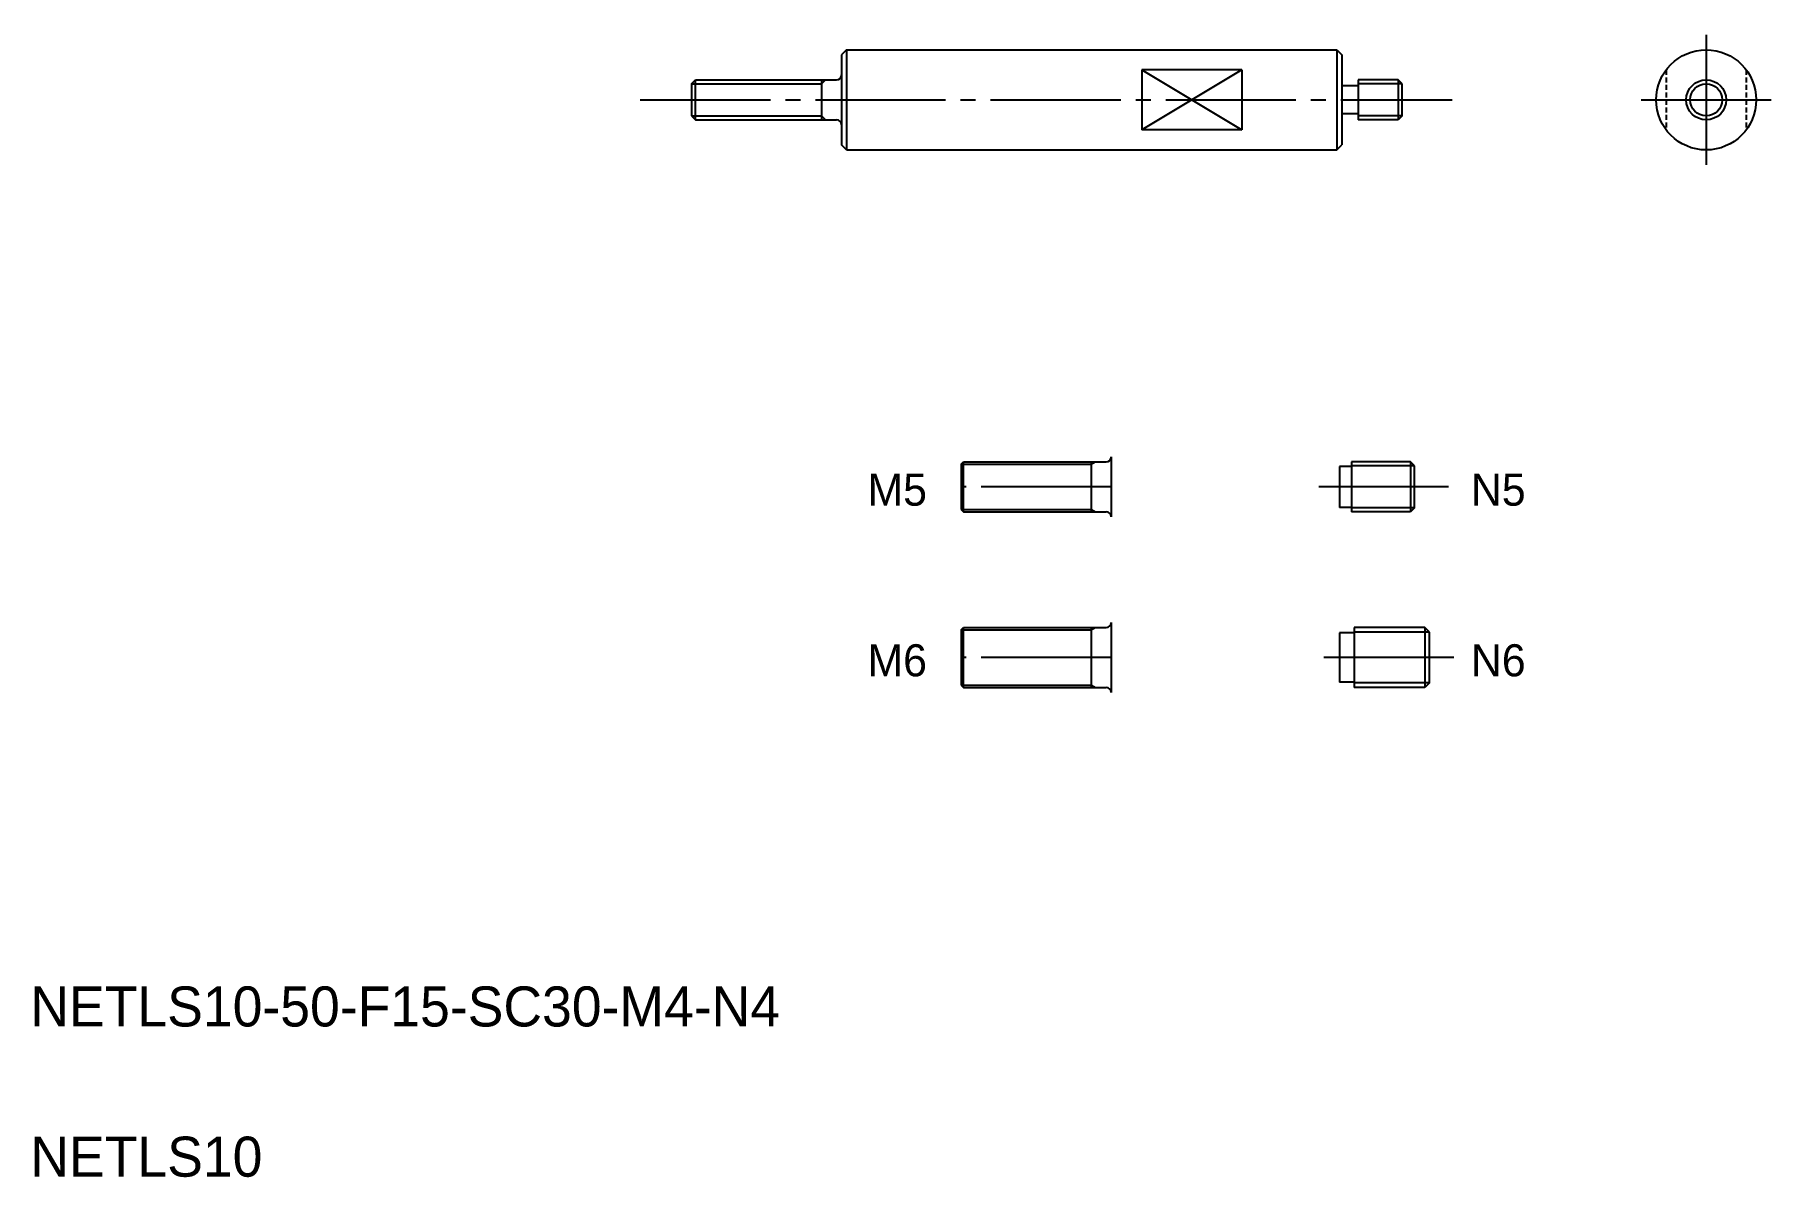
# Model space of a CAD drawing. Extents: x 10 to 184, y 10 to 124.
import ezdxf
from ezdxf.enums import TextEntityAlignment as Align

# ---------------------------------------------------------------- set-up
doc = ezdxf.new("R2010")
doc.units = 0
doc.linetypes.add('CENTER', pattern=[17.5, 13, -1.5, 1.5, -1.5])
doc.linetypes.add('DASHED', pattern=[0.75, 0.5, -0.25])
doc.layers.get('0').update_dxf_attribs({"linetype": 'CONTINUOUS'})
doc.layers.add('CENTER', color=1, linetype='CENTER')

msp = doc.modelspace()

# ---------------------------------------------------------------- linework, layer by layer
at = {"linetype": 'CONTINUOUS'}
for p, q in [((91.56, 122.54), (91.06, 122.04)), ((91.06, 122.04), (91.06, 113.04)), ((91.56, 122.54), (140.56, 122.54)), ((91.56, 122.54), (91.56, 112.54)), ((140.56, 122.54), (141.06, 122.04)), ((140.56, 122.54), (140.56, 112.54)), ((141.06, 122.04), (141.06, 113.04)), ((121.06, 120.54), (121.06, 114.54)), ((131.06, 120.54), (131.06, 114.54)), ((76.06, 119.14), (76.46, 119.54)), ((76.06, 119.14), (76.06, 115.94)), ((76.46, 119.54), (90.56, 119.54)), ((76.46, 115.54), (76.46, 119.54)), ((89.06, 119.54), (89.06, 115.54)), ((142.66, 118.94), (141.06, 118.94)), ((146.66, 119.54), (142.66, 119.54)), ((142.66, 119.54), (142.66, 115.54)), ((146.66, 119.54), (146.66, 115.54)), ((147.06, 119.14), (146.66, 119.54)), ((147.06, 115.94), (147.06, 119.14)), ((76.06, 115.94), (76.46, 115.54)), ((76.46, 115.54), (90.56, 115.54)), ((142.66, 116.14), (141.06, 116.14)), ((146.66, 115.54), (142.66, 115.54)), ((147.06, 115.94), (146.66, 115.54)), ((91.56, 112.54), (91.06, 113.04)), ((140.56, 112.54), (141.06, 113.04)), ((91.56, 112.54), (140.56, 112.54)), ((118, 81.89), (118, 75.89)), ((103, 81.15), (103.24, 81.39)), ((103, 81.15), (103, 76.63)), ((103.24, 76.39), (103.24, 81.39)), ((103.24, 81.39), (117.5, 81.39)), ((116, 81.39), (116, 76.39)), ((142.02, 80.94), (140.82, 80.94)), ((140.82, 80.94), (140.82, 76.84)), ((147.92, 81.39), (142.02, 81.39)), ((142.02, 81.39), (142.02, 76.39)), ((147.92, 81.39), (147.92, 76.39)), ((148.32, 80.99), (147.92, 81.39)), ((148.32, 76.79), (148.32, 80.99)), ((103, 76.63), (103.24, 76.39)), ((103.24, 76.39), (117.5, 76.39)), ((142.02, 76.84), (140.82, 76.84)), ((147.92, 76.39), (142.02, 76.39)), ((148.32, 76.79), (147.92, 76.39)), ((103, 64.61), (103.24, 64.85)), ((103, 64.61), (103, 59.09)), ((103.24, 64.85), (117.5, 64.85)), ((103.24, 58.85), (103.24, 64.85)), ((116, 64.85), (116, 58.85)), ((118, 65.35), (118, 58.35)), ((140.82, 64.31), (140.82, 59.39)), ((142.26, 64.31), (140.82, 64.31)), ((142.26, 64.85), (142.26, 58.85)), ((149.34, 64.85), (142.26, 64.85)), ((149.82, 64.37), (149.34, 64.85)), ((149.34, 64.85), (149.34, 58.85)), ((149.82, 59.33), (149.82, 64.37)), ((103, 59.09), (103.24, 58.85)), ((142.26, 59.39), (140.82, 59.39)), ((149.82, 59.33), (149.34, 58.85)), ((103.24, 58.85), (117.5, 58.85)), ((149.34, 58.85), (142.26, 58.85))]:
    msp.add_line(p, q, dxfattribs=at)
at = {"color": 7, "linetype": 'CONTINUOUS'}
for p, q in [((131.06, 120.54), (121.06, 120.54)), ((131.06, 114.54), (121.06, 114.54))]:
    msp.add_line(p, q, dxfattribs=at)
at = {"color": 3, "linetype": 'CONTINUOUS'}
for p, q in [((121.06, 120.54), (131.06, 114.54)), ((131.06, 120.54), (121.06, 114.54)), ((76.06, 119.14), (89.06, 119.14)), ((89.06, 119.14), (89.46, 119.54)), ((147.06, 119.14), (142.66, 119.14)), ((76.06, 115.94), (89.06, 115.94)), ((89.06, 115.94), (89.46, 115.54)), ((147.06, 115.94), (142.66, 115.94)), ((103, 81.15), (116, 81.15)), ((116, 81.15), (116.41, 81.39)), ((148.32, 80.99), (142.02, 80.99)), ((103, 76.63), (116, 76.63)), ((116, 76.63), (116.41, 76.39)), ((148.32, 76.79), (142.02, 76.79)), ((103, 64.61), (116, 64.61)), ((116, 64.61), (116.41, 64.85)), ((149.82, 64.37), (142.26, 64.37)), ((103, 59.09), (116, 59.09)), ((116, 59.09), (116.41, 58.85)), ((149.82, 59.33), (142.26, 59.33))]:
    msp.add_line(p, q, dxfattribs=at)
at = {"color": 3, "linetype": 'DASHED'}
for p, q in [((173.45, 120.54), (173.45, 114.54)), ((181.45, 120.54), (181.45, 114.54))]:
    msp.add_line(p, q, dxfattribs=at)
for p, q in [((103.24, 78.89), (103.24, 78.89)), ((103.24, 78.14), (103.24, 78.14)), ((103.24, 61.85), (103.24, 61.85)), ((103.24, 59.6), (103.24, 59.6))]:
    msp.add_line(p, q)
at = {"color": 7, "linetype": 'CONTINUOUS'}
msp.add_circle((177.45, 117.54), 5, dxfattribs=at)
msp.add_circle((177.45, 117.54), 2)
at = {"color": 3, "linetype": 'CONTINUOUS'}
msp.add_circle((177.45, 117.54), 1.6, dxfattribs=at)
at = {"linetype": 'CONTINUOUS'}
for centre, start, end in [((90.56, 120.04), 270, 360), ((90.56, 115.04), 0, 90), ((117.5, 81.89), 270, 360), ((117.5, 75.89), 0, 90), ((117.5, 65.35), 270, 360), ((117.5, 58.35), 0, 90)]:
    msp.add_arc(centre, 0.5, start, end, dxfattribs=at)
at = {"layer": 'CENTER', "color": 1, "linetype": 'CENTER'}
for p, q in [((177.45, 124.04), (177.45, 111.04)), ((70.95, 117.54), (152.06, 117.54)), ((170.95, 117.54), (183.95, 117.54)), ((118, 78.89), (103, 78.89)), ((151.7, 78.89), (138.76, 78.89)), ((118, 61.85), (103, 61.85)), ((152.25, 61.85), (139, 61.85))]:
    msp.add_line(p, q, dxfattribs=at)

# ---------------------------------------------------------------- texts
at = {"color": 7, "linetype": 'CONTINUOUS'}
for s, p in [('M5', (99.59, 78.61)), ('N5', (159.41, 78.61)), ('M6', (99.59, 61.57)), ('N6', (159.41, 61.57))]:
    msp.add_text(s, height=3.2, dxfattribs=at).set_placement(p, align=Align.MIDDLE_RIGHT)
for s, p in [('NETLS10-50-F15-SC30-M4-N4', (10, 25)), ('NETLS10', (10, 10))]:
    msp.add_text(s, height=4, dxfattribs=at).set_placement(p)

doc.saveas('drawing.dxf')
